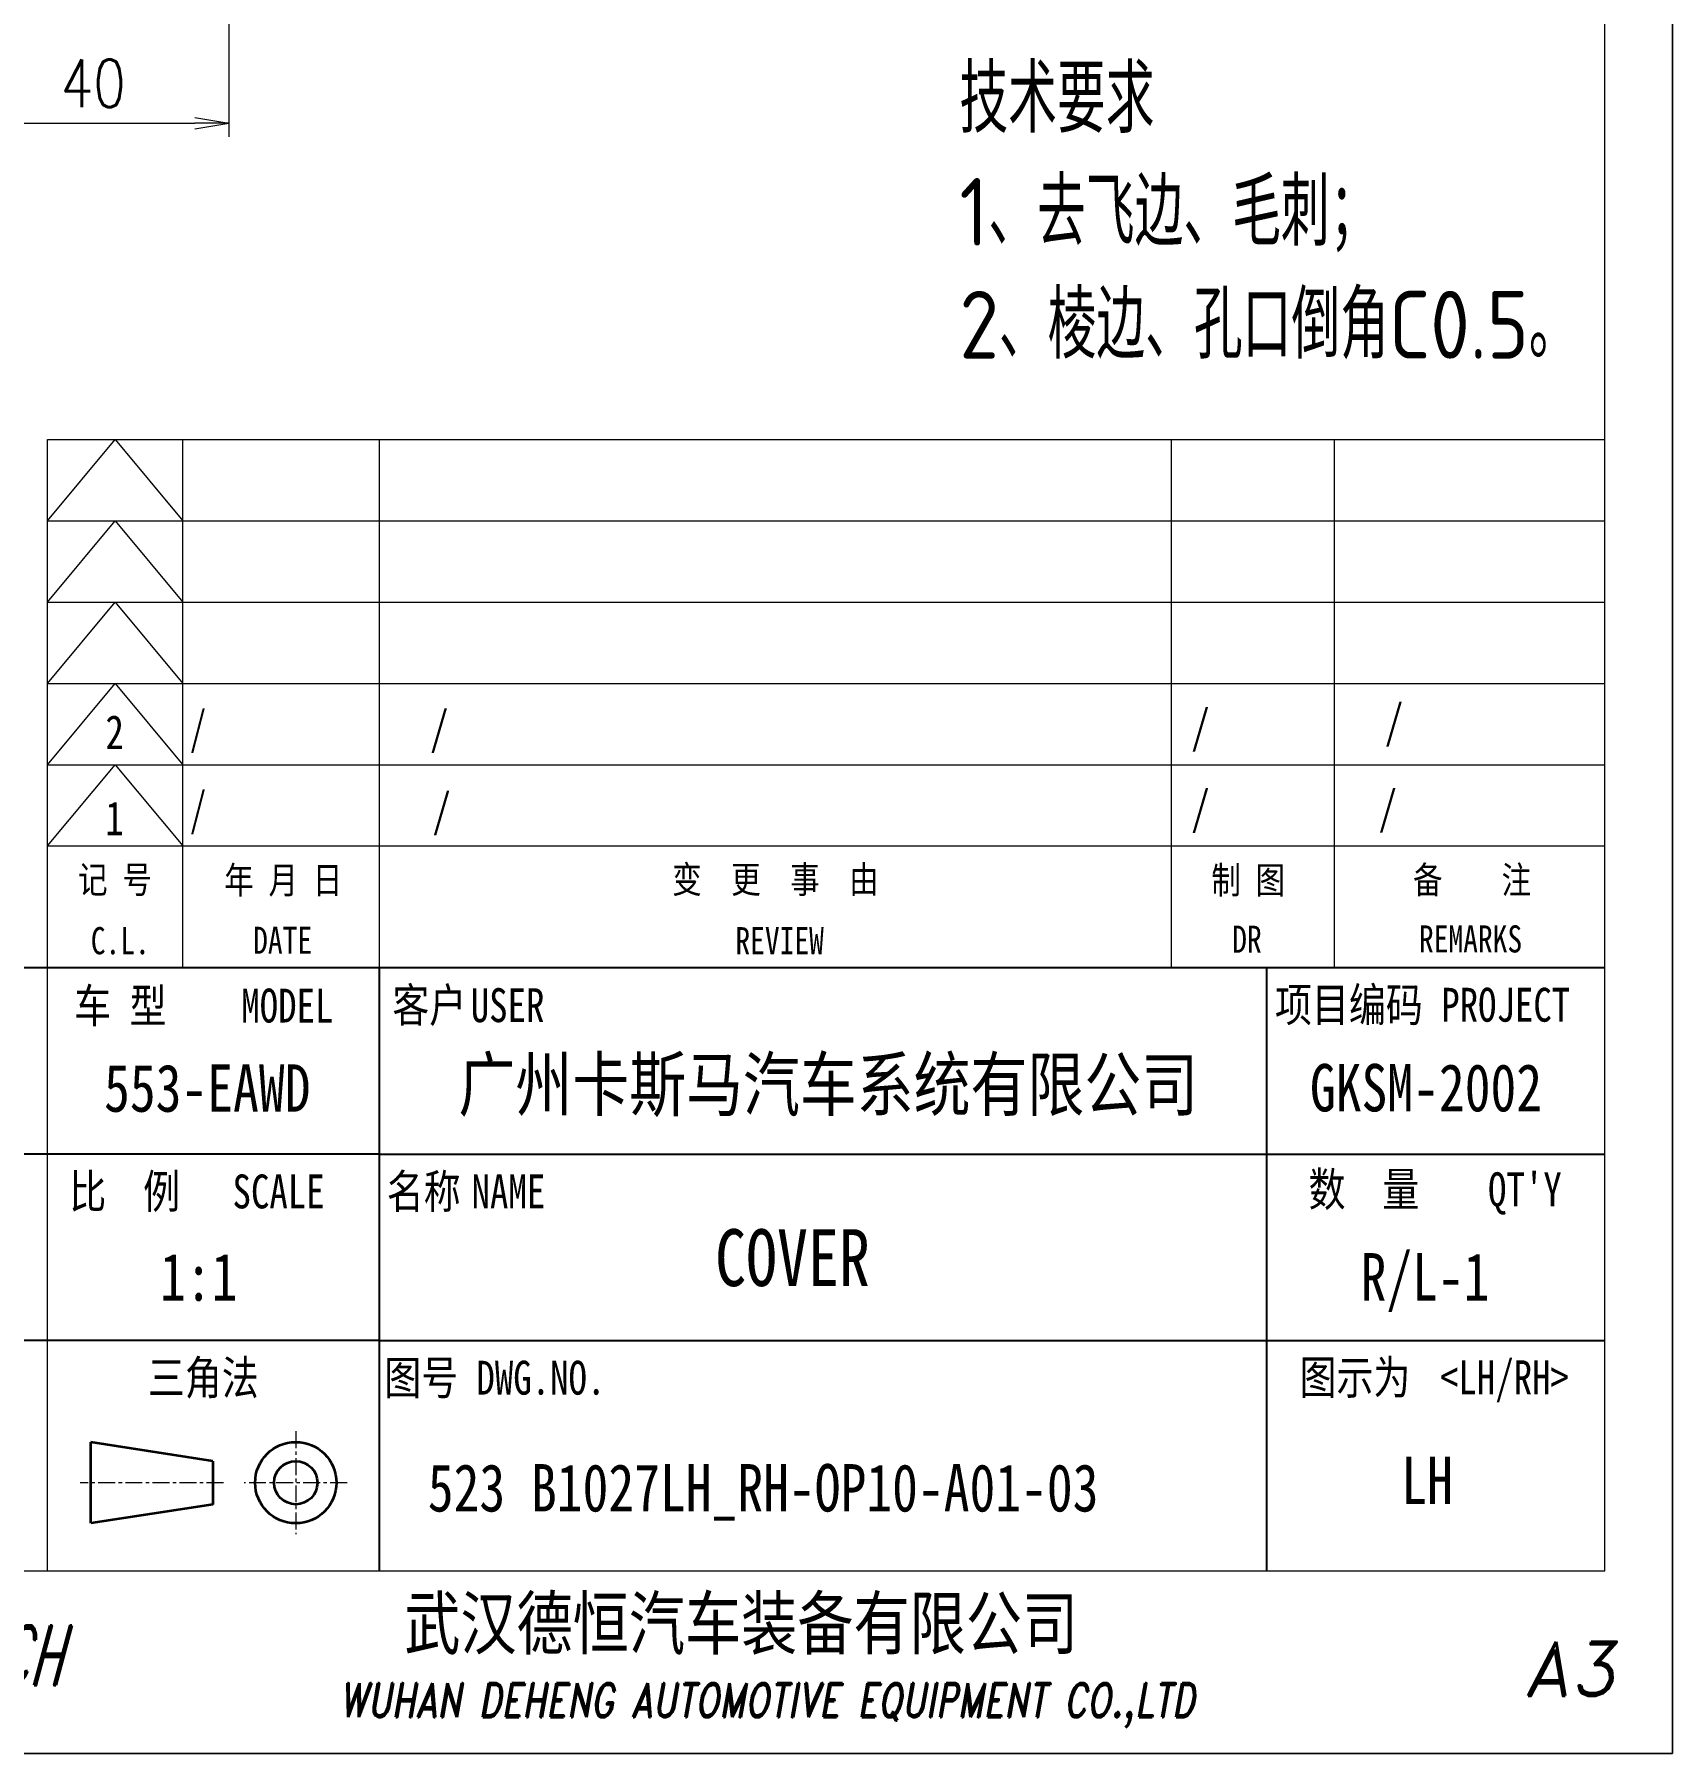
# Model space of a CAD drawing. Header units: millimetres. Extents: x -49572 to 104182, y -50696 to 51993.
# Drawn here: x -46099.9 to -45857.9, y 51037.2 to 51291.1 of the extents above; entities that cross this region are included whole.
import ezdxf
from ezdxf.enums import TextEntityAlignment as Align

# ---------------------------------------------------------------- set-up
doc = ezdxf.new("R2010")
doc.units = ezdxf.units.MM
doc.header["$LTSCALE"] = 0.5
doc.linetypes.add('AM_ISO08W050x2', pattern=[9, 6, -0.75, 1.5, -0.75])
doc.linetypes.add('CENTER', pattern=[2, 1.25, -0.25, 0.25, -0.25])
for name, color, linetype, lineweight in [('中心线', 2, 'AM_ISO08W050x2', 18), ('图框', 7, 'Continuous', 18), ('标注线', 3, 'Continuous', 18)]:
    doc.layers.add(name, color=color, linetype=linetype, lineweight=lineweight)
for name, color, linetype in [('图\\M+19E79\\M+195B6\\M+18E9A', 7, 'Continuous'), ('图号', 7, 'Continuous'), ('图名', 7, 'Continuous'), ('数量', 7, 'Continuous'), ('车型', 7, 'Continuous')]:
    doc.layers.add(name, color=color, linetype=linetype)
doc.layers.add('打印', color=7, linetype='Continuous', lineweight=15, plot=False)
doc.layers.add('打印-禁用', color=7, linetype='Continuous', lineweight=15, plot=False)
doc.styles.add('DIM', font='romans.shx', dxfattribs={"width": 0.8, "bigfont": 'bigfont.shx'})
doc.styles.add('国标', font='simfang.ttf', dxfattribs={"width": 0.8})
doc.styles.add('机械长仿宋', font='gbenor.shx', dxfattribs={"height": 1, "bigfont": 'gbcbig.shx'})
doc.styles.add('标题\\M+18E9A', font='romand.shx', dxfattribs={"oblique": 10, "bigfont": 'bigfont.shx'})
doc.dimstyles.new('DEH 1-2$0', dxfattribs={"dimscale": 2, "dimtxt": 3.5, "dimasz": 2.5, "dimexe": 1, "dimexo": 0.625, "dimgap": 1.2, "dimtad": 1, "dimdsep": 46, "dimtxsty": 'DIM', "dimblk": 'OPEN', "dimcen": 0, "dimclrd": 8, "dimclre": 8, "dimclrt": 2, "dimazin": 2, "dimtfac": 0.5, "dimtmove": 0, "dimatfit": 3, "dimldrblk": 'OPEN', "dimfxl": 0, "dimtolj": 2, "dimlwd": 13, "dimlwe": 13, "dimarcsym": 0})

# ---------------------------------------------------------------- blocks, each defined once
blk = doc.blocks.new('GZDEH零件A3图框V01版')
at = {"layer": '中心线', "color": 1, "linetype": 'CENTER', "lineweight": 5, "ltscale": 2}
for p, q in [((3175.82, -1822.66), (3175.82, -1830.26)), ((3170.49, -1826.46), (3159.89, -1826.46)), ((3179.62, -1826.46), (3172.02, -1826.46))]:
    blk.add_line(p, q, dxfattribs=at)
at = {"layer": '图\\M+19E79\\M+195B6\\M+18E9A', "color": 7}
blk.add_line((3272.49, -1788.46), (3092.49, -1788.46), dxfattribs=at)
at = {"layer": '图\\M+19E79\\M+195B6\\M+18E9A', "color": 9}
for p, q in [((3272.49, -1788.46), (3092.49, -1788.46)), ((3181.99, -1788.46), (3181.99, -1832.96)), ((3247.49, -1788.46), (3247.49, -1832.96)), ((3181.99, -1802.21), (3092.49, -1802.21)), ((3181.99, -1802.21), (3272.49, -1802.21)), ((3181.99, -1815.96), (3092.49, -1815.96)), ((3181.99, -1815.96), (3272.49, -1815.96))]:
    blk.add_line(p, q, dxfattribs=at)
at = {"layer": '图框', "linetype": 'Continuous'}
for p, q in [((3272.49, -1832.96), (3272.49, -1554.46)), ((3157.49, -1749.46), (3272.49, -1749.46)), ((3157.49, -1832.96), (3157.49, -1749.46)), ((2882.49, -1832.96), (3272.49, -1832.96))]:
    blk.add_line(p, q, dxfattribs=at)
at = {"layer": '图框', "color": 9}
for p, q in [((3157.49, -1755.46), (3162.49, -1749.46)), ((3162.49, -1749.46), (3167.49, -1755.46)), ((3167.49, -1788.46), (3167.49, -1749.46)), ((3240.49, -1788.46), (3240.49, -1749.46)), ((3252.49, -1749.46), (3252.49, -1788.46)), ((3157.49, -1755.46), (3272.49, -1755.46)), ((3157.49, -1761.46), (3162.49, -1755.46)), ((3162.49, -1755.46), (3167.49, -1761.46)), ((3157.49, -1761.46), (3272.49, -1761.46)), ((3157.49, -1767.46), (3162.49, -1761.46)), ((3162.49, -1761.46), (3167.49, -1767.46)), ((3157.49, -1767.46), (3272.49, -1767.46)), ((3157.49, -1773.46), (3162.49, -1767.46)), ((3162.49, -1767.46), (3167.49, -1773.46)), ((3157.49, -1773.46), (3272.49, -1773.46)), ((3157.49, -1779.46), (3162.49, -1773.46)), ((3162.49, -1773.46), (3167.49, -1779.46)), ((3157.49, -1779.46), (3272.49, -1779.46))]:
    blk.add_line(p, q, dxfattribs=at)
at = {"layer": '图框', "color": 9, "linetype": 'Continuous'}
blk.add_line((3181.99, -1749.46), (3181.99, -1832.96), dxfattribs=at)
at = {"layer": '图框', "color": 2, "linetype": 'ByBlock', "lineweight": 35}
for p, q in [((3169.69, -1824.86), (3160.69, -1823.46)), ((3160.69, -1829.46), (3160.69, -1823.46)), ((3169.69, -1824.86), (3169.69, -1828.06)), ((3169.69, -1828.06), (3160.69, -1829.46))]:
    blk.add_line(p, q, dxfattribs=at)
for radius in [3, 1.6]:
    blk.add_circle((3175.82, -1826.46), radius, dxfattribs=at)
at = {"layer": '打印-禁用', "linetype": 'Continuous'}
for p, q in [((3277.49, -1846.46), (3277.49, -1549.46)), ((2857.49, -1846.46), (3277.49, -1846.46))]:
    blk.add_line(p, q, dxfattribs=at)
at = {"layer": '图\\M+19E79\\M+195B6\\M+18E9A', "color": 9, "style": '国标', "width": 0.8}
for s, p in [('车 型', (3162.87, -1791.2)), ('MODEL', (3175.2, -1791.24))]:
    blk.add_text(s, height=2.5, dxfattribs=at).set_placement(p, align=Align.MIDDLE)
for s, p in [('客户', (3185.68, -1792.46)), ('USER', (3191.46, -1792.46))]:
    blk.add_text(s, height=2.5, dxfattribs=at).set_placement(p, align=Align.CENTER)
for s, p in [('项目编码 PROJECT', (3248.13, -1792.43)), ('比  例\u3000', (3159.1, -1806.21)), ('名称\u3000', (3182.54, -1806.21)), ('数  量', (3250.61, -1806.05)), ('SCALE', (3171.15, -1806.21)), ('NAME', (3188.8, -1806.21)), ("QT'Y ", (3263.86, -1806.05)), ('三角法', (3164.9, -1819.96)), ('图号', (3182.36, -1819.96)), ('图示为', (3249.94, -1819.93)), ('<LH/RH>', (3260.31, -1819.93)), ('DWG.NO.', (3189.16, -1819.96))]:
    blk.add_text(s, height=2.5, dxfattribs=at).set_placement(p)
at = {"layer": '图\\M+19E79\\M+195B6\\M+18E9A', "color": 7, "lineweight": -3, "style": '国标', "width": 0.8}
blk.add_text('武汉德恒汽车装备有限公司', height=3.8, dxfattribs=at).set_placement((3183.83, -1838.73))
at = {"layer": '图\\M+19E79\\M+195B6\\M+18E9A', "color": 7, "style": '标题\\M+18E9A'}
for s, height, oblique, width, p in [('DEH-TECH', 4.4, 15, 0.6, (3149.16, -1839.21)), ('WUHAN DEHENG AUTOMOTIVE EQUIPMENT CO.,LTD ', 2.5, 10, 0.75, (3211.26, -1842.9))]:
    blk.add_text(s, height=height, dxfattribs=dict(at, oblique=oblique, width=width)).set_placement(p, align=Align.MIDDLE)
at = {"layer": '图\\M+19E79\\M+195B6\\M+18E9A', "color": 7, "style": '标题\\M+18E9A', "oblique": 10}
blk.add_text('A3', height=4, dxfattribs=at).set_placement((3269.91, -1840.2), align=Align.MIDDLE)
at = {"layer": '图框', "color": 9, "style": '国标', "width": 0.8}
for s, p in [('记 号', (3162.47, -1782.94)), ('年 月 日', (3174.9, -1782.98)), ('变  更  事  由', (3211.24, -1782.93)), ('C.L.', (3162.86, -1787.45)), ('DATE', (3174.85, -1787.42)), ('REVIEW', (3211.55, -1787.45))]:
    blk.add_text(s, height=2, dxfattribs=at).set_placement(p, align=Align.CENTER)
for s, p in [('制 图', (3246.15, -1781.95)), ('备    注', (3262.68, -1781.92)), ('DR', (3246.06, -1786.34)), ('REMARKS', (3262.57, -1786.32))]:
    blk.add_text(s, height=2, dxfattribs=at).set_placement(p, align=Align.MIDDLE)
blk = doc.blocks.new('DEH A3')
at = {"layer": '图框'}
blk.add_blockref('GZDEH零件A3图框V01版', (-2857.49, 1846.46), dxfattribs=at)
blk = doc.blocks.new('_Open')
at = {"color": 0, "linetype": 'ByBlock', "lineweight": -2}
for p, q in [((-1, 0.167), (0, 0)), ((-1, -0.167), (0, 0)), ((0, 0), (-1, 0))]:
    blk.add_line(p, q, dxfattribs=at)
blk = doc.blocks.new('*D360')
at = {"layer": 'Defpoints', "color": 0, "transparency": 16777216}
for p in [(-46111.16, 51315.23), (-46071.16, 51315.23), (-46071.16, 51277.94)]:
    blk.add_point(p, dxfattribs=at)
at = {"layer": '标注线', "color": 8, "lineweight": 13, "transparency": 16777216}
for p, q in [((-46111.16, 51313.98), (-46111.16, 51275.94)), ((-46071.16, 51313.98), (-46071.16, 51275.94)), ((-46106.16, 51277.94), (-46076.16, 51277.94))]:
    blk.add_line(p, q, dxfattribs=at)
at = {"layer": '标注线', "color": 8, "lineweight": 13, "transparency": 16777216, "xscale": 5, "yscale": 5, "zscale": 5, "rotation": 180}
blk.add_blockref('_Open', (-46111.16, 51277.94), dxfattribs=at)
at = {"layer": '标注线', "color": 8, "lineweight": 13, "transparency": 16777216, "xscale": 5, "yscale": 5, "zscale": 5}
blk.add_blockref('_Open', (-46071.16, 51277.94), dxfattribs=at)
at = {"layer": '标注线', "color": 2, "transparency": 16777216, "insert": (-46091.16, 51283.84), "char_height": 7, "attachment_point": 5, "style": 'DIM'}
blk.add_mtext('\\A2;40', dxfattribs=at)

msp = doc.modelspace()

# ---------------------------------------------------------------- linework, layer by layer
at = {"layer": '打印'}
msp.add_lwpolyline([(-46697.917, 51631.244), (-45857.917, 51631.244), (-45857.917, 51037.244), (-46697.917, 51037.244)], close=True, dxfattribs=at)

# ---------------------------------------------------------------- block references
at = {"layer": '图框', "xscale": 2, "yscale": 2, "zscale": 2}
msp.add_blockref('DEH A3', (-46697.917, 51037.244), dxfattribs=at)

# ---------------------------------------------------------------- texts
at = {"layer": '图\\M+19E79\\M+195B6\\M+18E9A', "color": 3, "style": '国标'}
for s, height, width, p in [('/', 5, 0.705904, (-46076.897, 51186.188)), ('/', 5, 0.8, (-46041.427, 51186.188)), ('/', 5, 0.8, (-45929.016, 51186.385)), ('/', 5, 0.8, (-45900.427, 51187.127)), ('2', 5, 0.8, (-46089.362, 51185.556)), ('/', 5, 0.705904, (-46076.897, 51174.188)), ('/', 5, 0.8, (-46041.083, 51174.018)), ('/', 5, 0.8, (-45929.016, 51174.385)), ('/', 5, 0.8, (-45901.354, 51174.407)), ('1', 5, 0.8, (-46089.383, 51172.836)), ('广州卡斯马汽车系统有限公司', 7.7, 0.8, (-46037.227, 51132.205)), ('GKSM-2002', 7, 0.8, (-45911.483, 51132.063)), ('1:1', 7, 0.8, (-46081.316, 51104.11))]:
    msp.add_text(s, height=height, dxfattribs=dict(at, width=width)).set_placement(p)
at = {"layer": '图\\M+19E79\\M+195B6\\M+18E9A', "color": 3, "style": '国标', "width": 0.8}
msp.add_text('LH', height=7, dxfattribs=at).set_placement((-45894.174, 51074.076), align=Align.CENTER)
at = {"layer": '图号', "color": 3, "style": '国标', "width": 0.8}
msp.add_text('523 B1027LH_RH-OP10-A01-03', height=7, dxfattribs=at).set_placement((-46041.758, 51072.99))
at = {"layer": '图名', "color": 3, "style": '国标', "width": 0.8}
msp.add_text('COVER ', height=8.4, dxfattribs=at).set_placement((-45985.613, 51106.271), align=Align.CENTER)
at = {"layer": '数量', "color": 3, "style": '国标', "width": 0.8}
msp.add_text('R/L-1', height=7, dxfattribs=at).set_placement((-45894.481, 51104.14), align=Align.CENTER)
at = {"layer": '标注线', "color": 2, "insert": (-45963.238, 51243.102), "char_height": 10, "width": 229.64922, "attachment_point": 7, "style": '机械长仿宋'}
msp.add_mtext('\\A2;技术要求\\P1、去飞边、毛刺；\\P2、棱边、孔口倒角C0.5。', dxfattribs=at)
at = {"layer": '车型', "color": 3, "style": '国标', "width": 0.8}
msp.add_text('553-EAWD', height=7, dxfattribs=at).set_placement((-46074.328, 51132.006), align=Align.CENTER)

# ---------------------------------------------------------------- dimensions: what is measured, and where the dimension line sits
at = {"layer": '标注线'}
dim = msp.add_linear_dim(base=(-46071.158, 51277.94), p1=(-46111.158, 51315.234), p2=(-46071.158, 51315.234), dimstyle='DEH 1-2$0', dxfattribs=at)
dim.commit()
dim.dimension.update_dxf_attribs({"geometry": '*D360', "text_midpoint": (-46091.158, 51283.84)})

doc.saveas('drawing.dxf')
